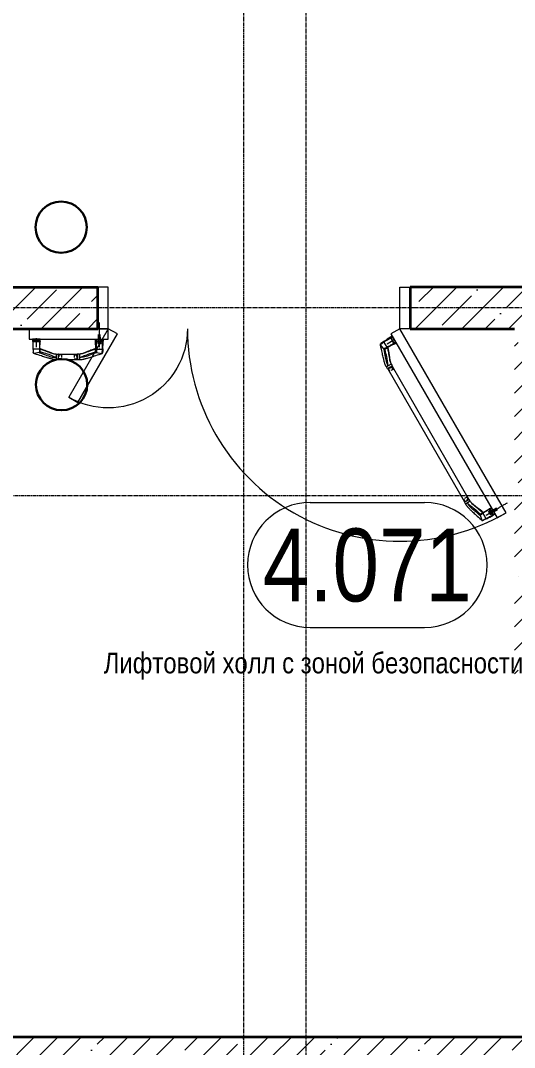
# Model space of a CAD drawing. Header units: millimetres. Extents: x -231292 to 573618, y -153144 to 564035.
# Drawn here: x 148057 to 150429, y 370452 to 375381 of the extents above; entities that cross this region are included whole.
import ezdxf
from ezdxf import colors
from ezdxf.entities.mleader import LeaderData, LeaderLine
from ezdxf.enums import TextEntityAlignment as Align
from ezdxf.math import Vec2, Vec3

# ---------------------------------------------------------------- set-up
doc = ezdxf.new("R2010")
doc.units = ezdxf.units.MM
for name, pattern in [('CENTER2', [28.575, 19.05, -3.175, 3.175, -3.175]), ('CENTERLINE', [30, 12, -1.5, 3, -1.5, 12]), ('HIDDEN', [9.525, 6.35, -3.175])]:
    doc.linetypes.add(name, pattern=pattern)
doc.layers.get('0').update_dxf_attribs({"color": 250})
doc.layers.get('Defpoints').update_dxf_attribs({"color": 250})
for name, color, linetype, lineweight in [('АР_Area', 250, 'Continuous', 5), ('АР_Двери', 250, 'Continuous', 9), ('АР_Двери_внутренние_антипаника', 250, 'Continuous', 0), ('АР_Стены ЖБ', 250, 'Continuous', 35), ('АР_Штриховка', 250, 'Continuous', 0), ('РД_Воронки с кровли', 250, 'Continuous', 18), ('РД_Оси_100', 250, 'Continuous', 0), ('СКУД', 250, 'Continuous', 30)]:
    doc.layers.add(name, color=color, linetype=linetype, lineweight=lineweight)
doc.styles.add('style1', font='ARIALN.TTF')
pattern_1 = [(45, (50428.77, 366201.75), (-112.2532, 112.2532), []), (45, (50541.02, 366201.75), (-112.2532, 112.2532), [198.4375, -39.6875, 0, -39.6875])]

# ---------------------------------------------------------------- blocks, each defined once
blk = doc.blocks.new('UUNEW01NEW00')
at = {"layer": 'АР_Двери_внутренние_антипаника', "color": 1, "linetype": 'CENTERLINE'}
blk.add_line((0, 4.4), (0, 26), dxfattribs=at)
at = {"layer": 'АР_Двери_внутренние_антипаника', "color": 1, "linetype": 'Continuous'}
for p, q in [((-9.3, 0.2), (-14.4, -1.5)), ((-9.2, 0.8), (-9.3, 0.2)), ((-9.3, -0.1), (-9.3, 0.2)), ((-9.2, 0.2), (-9.3, 0.2)), ((-9.1, 1), (-9.2, 0.8)), ((-8.9, 0.5), (-9.2, 0.2)), ((-9.1, 19.3), (-8.9, 19.4)), ((-9.1, 19.3), (-9, 18.8)), ((-9, 1.2), (-9.1, 1)), ((-9, 18.8), (-8.8, 18.6)), ((-8.8, 1.3), (-9, 1.2)), ((-8.9, 19.4), (-8.5, 19.5)), ((-8.7, 0.8), (-8.9, 0.5)), ((-8.8, 18.6), (-8.6, 18.4)), ((-8.6, 0.9), (-8.7, 0.8)), ((-8.6, 18.4), (-8.4, 18.2)), ((-8.6, 1), (-8.6, 0.9)), ((-8.5, 1), (-8.6, 1)), ((-8.5, 19.5), (-8.2, 19.5)), ((-8.4, 0.8), (-8.5, 1.5)), ((-8.4, 1.3), (-8.5, 1)), ((-8.4, 18.2), (-8.1, 18.1)), ((-8.4, 1.4), (-8.4, 0.4)), ((-8.3, 0.5), (-8.4, 0.8)), ((-8.4, 0.4), (-8.4, -0.4)), ((-8.4, 0.4), (-8.3, 0.4)), ((-8.1, 0.2), (-8.3, 0.5)), ((-8.2, 19.5), (-7.8, 19.6)), ((-8.1, 18.1), (-7.6, 18)), ((-7.8, 0.1), (-8.1, 0.2)), ((-7.8, 19.6), (-7.5, 19.6)), ((-7.4, 0), (-7.8, 0.1)), ((-7.5, 18.3), (-7.6, 18.2)), ((-7.6, 18.2), (-7.6, 18)), ((-7.6, 18), (-7.6, 16.2)), ((-7.6, 16.2), (-7.6, 14.1)), ((-7.6, 14.1), (-7.6, 12.2)), ((-7.6, 12.2), (-7.6, 9.8)), ((-7.6, 9.8), (-7.6, 7.8)), ((-7.6, 7.8), (-7.6, 6.2)), ((-7.6, 6.2), (-7.6, 4.7)), ((-7.6, 4.7), (-7.5, 3.2)), ((-7.5, 19.6), (-7.1, 19.6)), ((-7.4, 18.3), (-7.5, 18.3)), ((-7.5, 3.2), (-7.5, 1.6)), ((-7.5, 1.6), (-7.4, 0)), ((-7.5, 0), (-7.5, 0)), ((-7.5, 0), (-7.3, 0)), ((-7.3, 18.3), (-7.4, 18.3)), ((-7.4, 0), (7.4, 0)), ((-7.2, 18.3), (-7.3, 18.3)), ((-7.3, 0), (7.3, 0)), ((-7.1, 18.3), (-7.2, 18.3)), ((-7.1, 24), (-7.1, 19.6)), ((-7.1, 19.6), (7.1, 19.6)), ((-7.1, 19.6), (-7.1, 18.3)), ((7.1, 18.3), (-7.1, 18.3)), ((-3.5, 16), (-4.6, 16.4)), ((-4.6, 16.4), (-4.6, 16.3)), ((-3.5, 15.9), (-4.6, 16.3)), ((-4.6, 16.3), (-3.8, 14.8)), ((-3.8, 14.8), (-3.3, 14.8)), ((-3, 14.7), (-3.8, 14.7)), ((-3.8, 14.7), (-3.8, 14.6)), ((-3, 14.6), (-3.8, 14.6)), ((-3.8, 14.6), (-3.8, 13.7)), ((-3.8, 13.7), (-3, 13.7)), ((-3.3, 14.8), (-3.6, 15.5)), ((-3.6, 15.5), (-2.7, 15.3)), ((-3.3, 14.9), (-3.6, 15.5)), ((-2.3, 15.7), (-3.5, 16)), ((-2.3, 15.6), (-3.5, 15.9)), ((-3.1, 14.4), (-3.4, 14.4)), ((-3.4, 14.4), (-3.4, 13.9)), ((-3.4, 14), (-3.1, 14)), ((-3.4, 13.9), (-3.1, 13.9)), ((-3.3, 14.9), (-3.3, 14.8)), ((-3, 14.4), (-3.1, 14.4)), ((-3.1, 14), (-3.1, 13.9)), ((-3.1, 14), (-3, 14)), ((-3.1, 13.9), (-3, 13.9)), ((-3, 14.7), (-3, 14.6)), ((-2.9, 14.7), (-3, 14.7)), ((-2.9, 14.6), (-3, 14.6)), ((-2.9, 14.4), (-3, 14.4)), ((-3, 14.4), (-3, 14.4)), ((-3, 14.4), (-3, 14.4)), ((-3, 14), (-3, 14)), ((-3, 14), (-3, 14)), ((-3, 14), (-2.9, 14)), ((-3, 13.9), (-3, 13.9)), ((-3, 13.9), (-3, 13.9)), ((-3, 13.9), (-2.9, 13.9)), ((-3, 13.7), (-2.9, 13.7)), ((-2.8, 14.7), (-2.9, 14.7)), ((-2.9, 14.7), (-2.9, 14.7)), ((-2.8, 14.5), (-2.9, 14.6)), ((-2.9, 14.6), (-2.9, 14.6)), ((-2.9, 14.3), (-2.9, 14.4)), ((-2.9, 14.3), (-2.9, 14.3)), ((-2.9, 14.3), (-2.9, 14.3)), ((-2.9, 14.3), (-2.9, 14.3)), ((-2.9, 14), (-2.9, 14.3)), ((-2.9, 14.1), (-2.9, 14)), ((-2.9, 14), (-2.9, 14.1)), ((-2.9, 14.1), (-2.9, 14.1)), ((-2.9, 14.1), (-2.9, 14.1)), ((-2.9, 14.1), (-2.9, 14.1)), ((-2.9, 14), (-2.9, 14)), ((-2.9, 13.9), (-2.9, 14)), ((-2.9, 14), (-2.9, 14)), ((-2.9, 14), (-2.9, 14)), ((-2.9, 13.9), (-2.9, 13.9)), ((-2.9, 13.9), (-2.9, 13.9)), ((-2.9, 13.7), (-2.8, 13.7)), ((-2.7, 14.6), (-2.8, 14.7)), ((-2.7, 14.5), (-2.8, 14.5)), ((-2.8, 13.7), (-2.8, 13.8)), ((-2.8, 13.8), (-2.7, 13.8)), ((-2.7, 15.3), (-1.7, 15.1)), ((-2.6, 14.6), (-2.7, 14.6)), ((-2.6, 14.5), (-2.7, 14.5)), ((-2.7, 13.8), (-2.6, 13.8)), ((-2.6, 14.5), (-2.6, 14.6)), ((-2.6, 14.6), (-2.6, 14.6)), ((-2.6, 14.4), (-2.6, 14.5)), ((-2.5, 14.5), (-2.6, 14.5)), ((-2.5, 14.4), (-2.6, 14.4)), ((-2.6, 14.4), (-2.6, 14.4)), ((-2.6, 13.8), (-2.6, 13.9)), ((-2.6, 13.9), (-2.5, 13.9)), ((-2.5, 14.4), (-2.5, 14.5)), ((-2.5, 14.4), (-2.5, 14.3)), ((-2.5, 14.3), (-2.5, 14.4)), ((-2.5, 14), (-2.5, 14.3)), ((-2.5, 13.9), (-2.5, 14)), ((-1, 15.5), (-2.3, 15.7)), ((-1, 15.4), (-2.3, 15.6)), ((-2.2, 14.5), (-2.3, 14.5)), ((-2.3, 14.5), (-2.3, 14.4)), ((-2.3, 14.4), (-2.3, 14.3)), ((-2.2, 14.4), (-2.3, 14.4)), ((-2.3, 14.4), (-2.3, 14.3)), ((-2.3, 14.3), (-2.3, 14)), ((-2.3, 14), (-2.3, 13.9)), ((-2.3, 13.9), (-2.3, 13.9)), ((-2.3, 13.9), (-2.2, 13.8)), ((-2.1, 14.6), (-2.2, 14.6)), ((-2.2, 14.6), (-2.2, 14.5)), ((-2.1, 14.5), (-2.2, 14.5)), ((-2.2, 14.5), (-2.2, 14.4)), ((-2.2, 13.8), (-2.2, 13.8)), ((-2.2, 13.8), (-2.1, 13.8)), ((-2, 14.7), (-2.1, 14.6)), ((-2, 14.6), (-2.1, 14.5)), ((-2.1, 14.6), (-2.1, 14.6)), ((-2.1, 14.5), (-2.1, 14.5)), ((-2.1, 13.8), (-2, 13.7)), ((-1.9, 14.7), (-2, 14.7)), ((-1.9, 14.6), (-2, 14.6)), ((-2, 13.7), (-2, 13.7)), ((-2, 13.7), (-1.9, 13.7)), ((-1.8, 14.7), (-1.9, 14.7)), ((-1.8, 14.6), (-1.9, 14.6)), ((-1.8, 14.4), (-1.9, 14.4)), ((-1.9, 14.4), (-1.9, 14.3)), ((-1.9, 14.3), (-1.9, 14)), ((-1.9, 14.3), (-1.9, 14.3)), ((-1.9, 14.3), (-1.9, 14.3)), ((-1.9, 14.3), (-1.9, 14.3)), ((-1.9, 14.1), (-1.9, 14.1)), ((-1.9, 14.1), (-1.9, 14.1)), ((-1.9, 14.1), (-1.9, 14.1)), ((-1.9, 14.1), (-1.8, 14)), ((-1.9, 14), (-1.9, 14)), ((-1.9, 14), (-1.9, 14)), ((-1.9, 14), (-1.9, 13.9)), ((-1.9, 13.9), (-1.8, 13.9)), ((-1.9, 13.7), (-1.8, 13.7)), ((-1.8, 14.7), (-1.8, 14.6)), ((-1.5, 14.7), (-1.8, 14.7)), ((-1.5, 14.6), (-1.8, 14.6)), ((-1.7, 14.4), (-1.8, 14.4)), ((-1.8, 14.4), (-1.8, 14.4)), ((-1.8, 14.4), (-1.8, 14.4)), ((-1.8, 14), (-1.8, 14)), ((-1.8, 14), (-1.8, 14)), ((-1.8, 14), (-1.7, 14)), ((-1.8, 13.9), (-1.8, 13.9)), ((-1.8, 13.9), (-1.8, 13.9)), ((-1.8, 13.9), (-1.7, 13.9)), ((-1.8, 13.7), (-1.5, 13.7)), ((-1.7, 15.1), (-0.7, 15)), ((-1.7, 14.4), (-1.7, 14.4)), ((-1.6, 14.4), (-1.7, 14.4)), ((-1.7, 14), (-1.7, 13.9)), ((-1.7, 14), (-1.7, 14)), ((-1.7, 14), (-1.6, 14)), ((-1.7, 13.9), (-1.6, 13.9)), ((-1.7, 13.9), (-1.7, 13.9)), ((-1.5, 14.4), (-1.6, 14.4)), ((-1.6, 14.4), (-1.6, 14.4)), ((-1.6, 14), (-1.6, 13.9)), ((-1.6, 14), (-1.6, 14)), ((-1.6, 14), (-1.5, 14)), ((-1.6, 13.9), (-1.6, 13.9)), ((-1.6, 13.9), (-1.5, 13.9)), ((-1.5, 14.7), (-1.5, 14.6)), ((-1.4, 14.7), (-1.5, 14.7)), ((-1.4, 14.6), (-1.5, 14.6)), ((-1.4, 14.3), (-1.5, 14.4)), ((-1.5, 14.4), (-1.5, 14.4)), ((-1.5, 14.4), (-1.5, 14.4)), ((-1.5, 14), (-1.4, 14.1)), ((-1.5, 14), (-1.5, 14)), ((-1.5, 14), (-1.5, 14)), ((-1.5, 14), (-1.5, 14)), ((-1.5, 13.9), (-1.5, 13.9)), ((-1.5, 13.9), (-1.5, 13.9)), ((-1.5, 13.9), (-1.5, 13.9)), ((-1.5, 13.9), (-1.4, 13.9)), ((-1.5, 13.7), (-1.4, 13.7)), ((-1.3, 14.7), (-1.4, 14.7)), ((-1.3, 14.6), (-1.4, 14.6)), ((-1.4, 14.3), (-1.4, 14.3)), ((-1.4, 14.3), (-1.4, 14.3)), ((-1.4, 14.3), (-1.4, 14.3)), ((-1.4, 14), (-1.4, 14.3)), ((-1.4, 14.1), (-1.4, 14)), ((-1.4, 14.1), (-1.4, 14.1)), ((-1.4, 14.1), (-1.4, 14.1)), ((-1.4, 14.1), (-1.4, 14.1)), ((-1.4, 13.9), (-1.4, 14)), ((-1.4, 14), (-1.4, 14)), ((-1.4, 14), (-1.4, 14)), ((-1.4, 13.7), (-1.3, 13.7)), ((-1.2, 14.6), (-1.3, 14.7)), ((-1.3, 14.7), (-1.3, 14.7)), ((-1.3, 14.5), (-1.3, 14.6)), ((-1.2, 14.5), (-1.3, 14.5)), ((-1.3, 13.7), (-1.2, 13.8)), ((-1.1, 14.6), (-1.2, 14.6)), ((-1.1, 14.5), (-1.2, 14.5)), ((-1.2, 13.8), (-1.2, 13.8)), ((-1.2, 13.8), (-1.1, 13.8)), ((-1.1, 14.5), (-1.1, 14.6)), ((-1.1, 14.6), (-1.1, 14.6)), ((-1.1, 14.4), (-1.1, 14.5)), ((-1, 14.5), (-1.1, 14.5)), ((-1, 14.4), (-1.1, 14.4)), ((-1.1, 14.4), (-1.1, 14.4)), ((-1.1, 13.8), (-1.1, 13.9)), ((-1.1, 13.9), (-1, 13.9)), ((0, 16.5), (-1, 15.5)), ((0, 16.4), (-1, 15.4)), ((-1, 15.5), (-1, 15.4)), ((-1, 14.4), (-1, 14.5)), ((-1, 14.3), (-1, 14.4)), ((-1, 14.4), (-1, 14.3)), ((-1, 14), (-1, 14.3)), ((-1, 13.9), (-1, 14)), ((0, 14.7), (-0.8, 14.7)), ((-0.8, 14.7), (-0.8, 14.6)), ((0, 14.6), (-0.8, 14.6)), ((-0.8, 14.6), (-0.8, 13.7)), ((-0.8, 13.7), (-0.4, 13.7)), ((-0.7, 15), (0, 15.7)), ((-0.1, 14.4), (-0.4, 14.4)), ((-0.4, 14.4), (-0.4, 14.2)), ((-0.4, 14.3), (-0.1, 14.3)), ((-0.4, 14.2), (-0.1, 14.2)), ((-0.4, 14.1), (-0.2, 14.1)), ((-0.4, 13.7), (-0.4, 14.1)), ((-0.2, 14.1), (0, 13.7)), ((0, 14.4), (-0.1, 14.4)), ((-0.1, 14.4), (-0.1, 14.4)), ((-0.1, 14.4), (-0.1, 14.4)), ((-0.1, 14.3), (-0.1, 14.2)), ((-0.1, 14.3), (-0.1, 14.3)), ((-0.1, 14.3), (-0.1, 14.3)), ((-0.1, 14.3), (0, 14.3)), ((-0.1, 14.2), (-0.1, 14.2)), ((-0.1, 14.2), (-0.1, 14.2)), ((-0.1, 14.2), (0, 14.2)), ((0, 16.5), (0, 16.4)), ((1, 15.5), (0, 16.5)), ((1, 15.4), (0, 16.4)), ((0, 15.7), (0.7, 15)), ((0, 14.7), (0, 14.6)), ((0.1, 14.7), (0, 14.7)), ((0.1, 14.6), (0, 14.6)), ((0, 14.3), (0, 14.4)), ((0, 14.4), (0, 14.4)), ((0, 14.3), (0, 14.4)), ((0, 14.4), (0, 14.4)), ((0, 14.4), (0, 14.4)), ((0, 14.4), (0, 14.4)), ((0, 14.4), (0, 14.4)), ((0, 14.3), (0, 14.3)), ((0, 14.3), (0, 14.3)), ((0, 14.3), (0, 14.3)), ((0, 14.2), (0, 14.3)), ((0, 14.3), (0, 14.3)), ((0, 14.3), (0, 14.3)), ((0, 14.3), (0, 14.3)), ((0, 14.2), (0, 14.2)), ((0, 14.2), (0, 14.2)), ((0, 13.7), (0.5, 13.7)), ((0.2, 14.7), (0.1, 14.7)), ((0.2, 14.6), (0.1, 14.6)), ((0.3, 14.6), (0.2, 14.7)), ((0.2, 14.7), (0.2, 14.7)), ((0.2, 14.5), (0.2, 14.6)), ((0.3, 14.5), (0.2, 14.5)), ((0.5, 13.7), (0.2, 14.1)), ((0.2, 14.1), (0.3, 14.1)), ((0.4, 14.6), (0.3, 14.6)), ((0.4, 14.5), (0.3, 14.5)), ((0.3, 14.1), (0.4, 14.2)), ((0.3, 14.1), (0.3, 14.1)), ((0.5, 13.8), (0.3, 14.1)), ((0.4, 14.5), (0.4, 14.6)), ((0.4, 14.6), (0.4, 14.6)), ((0.4, 14.4), (0.4, 14.5)), ((0.4, 14.4), (0.4, 14.5)), ((0.4, 14.5), (0.4, 14.5)), ((0.4, 14.3), (0.4, 14.4)), ((0.4, 14.4), (0.4, 14.4)), ((0.4, 14.4), (0.4, 14.4)), ((0.4, 14.2), (0.4, 14.3)), ((0.4, 14.3), (0.4, 14.3)), ((0.4, 14.2), (0.4, 14.2)), ((0.5, 13.8), (0.5, 13.7)), ((0.7, 15), (1.7, 15.1)), ((0.7, 14.7), (0.7, 14.6)), ((1.4, 14.7), (0.7, 14.7)), ((1.4, 14.6), (0.7, 14.6)), ((0.7, 14.6), (0.7, 13.7)), ((0.7, 13.7), (1.1, 13.7)), ((2.3, 15.7), (1, 15.5)), ((2.3, 15.6), (1, 15.4)), ((1, 15.5), (1, 15.4)), ((1.1, 13.7), (1.1, 14.3)), ((1.1, 14.3), (1.2, 14.3)), ((1.2, 14.3), (1.5, 13.7)), ((1.4, 14.7), (1.4, 14.6)), ((1.6, 14.2), (1.4, 14.7)), ((1.6, 14.1), (1.4, 14.6)), ((1.5, 13.7), (1.8, 13.7)), ((1.6, 14.2), (1.6, 14.1)), ((1.7, 14.2), (1.6, 14.2)), ((1.7, 14.1), (1.6, 14.1)), ((1.7, 15.1), (2.7, 15.3)), ((1.9, 14.7), (1.7, 14.2)), ((1.9, 14.6), (1.7, 14.1)), ((1.7, 14.2), (1.7, 14.1)), ((1.8, 13.7), (2, 14.3)), ((1.9, 14.7), (1.9, 14.6)), ((2.5, 14.7), (1.9, 14.7)), ((2.5, 14.6), (1.9, 14.6)), ((2, 14.3), (2.2, 14.3)), ((2.2, 14.3), (2.2, 13.7)), ((2.2, 13.7), (2.5, 13.7)), ((3.5, 16), (2.3, 15.7)), ((3.5, 15.9), (2.3, 15.6)), ((2.5, 14.7), (2.5, 14.6)), ((2.5, 13.7), (2.5, 14.6)), ((2.7, 15.3), (3.6, 15.5)), ((3.1, 14.7), (2.7, 13.8)), ((3.1, 14.6), (2.7, 13.7)), ((2.7, 13.8), (2.7, 13.7)), ((2.7, 13.7), (3.2, 13.7)), ((3.1, 14.7), (3.1, 14.6)), ((3.9, 14.7), (3.1, 14.7)), ((3.9, 14.6), (3.1, 14.6)), ((3.2, 13.7), (3.2, 13.9)), ((3.2, 13.9), (3.8, 13.9)), ((3.6, 15.5), (3.3, 14.8)), ((3.6, 15.5), (3.3, 14.9)), ((3.3, 14.9), (3.3, 14.8)), ((3.3, 14.8), (3.8, 14.8)), ((3.4, 14.3), (3.3, 14)), ((3.3, 14.1), (3.7, 14.1)), ((3.3, 14), (3.7, 14)), ((3.6, 14.3), (3.4, 14.3)), ((4.6, 16.4), (3.5, 16)), ((4.6, 16.3), (3.5, 15.9)), ((3.7, 14), (3.6, 14.3)), ((3.8, 14.8), (4.6, 16.3)), ((3.8, 13.9), (3.8, 13.7)), ((3.8, 13.7), (4.2, 13.7)), ((3.9, 14.7), (3.9, 14.6)), ((4.2, 13.8), (3.9, 14.7)), ((4.2, 13.7), (3.9, 14.6)), ((4.2, 13.8), (4.2, 13.7)), ((4.6, 16.4), (4.6, 16.3)), ((6.7, -9.4), (7.3, 0)), ((7.1, 19.6), (7.1, 24)), ((7.1, 19.6), (7.1, 18.3)), ((7.1, 19.6), (7.5, 19.6)), ((7.2, 18.3), (7.1, 18.3)), ((7.3, 18.3), (7.2, 18.3)), ((7.5, 18.3), (7.3, 18.3)), ((7.4, 0), (7.5, 2)), ((7.8, 0.1), (7.4, 0)), ((7.5, 19.6), (7.8, 19.6)), ((7.6, 18.2), (7.5, 18.3)), ((7.5, 2), (7.6, 4)), ((7.6, 18), (7.6, 18.2)), ((7.6, 18), (8.1, 18.1)), ((7.6, 16.2), (7.6, 18)), ((7.6, 14.2), (7.6, 16.2)), ((7.6, 12.3), (7.6, 14.2)), ((7.6, 9.9), (7.6, 12.3)), ((7.6, 8), (7.6, 9.9)), ((7.6, 5.9), (7.6, 8)), ((7.6, 4), (7.6, 5.9)), ((7.8, 19.6), (8.2, 19.5)), ((8.1, 0.2), (7.8, 0.1)), ((8.1, 18.1), (8.4, 18.2)), ((8.3, 0.5), (8.1, 0.2)), ((8.2, 19.5), (8.5, 19.5)), ((8.4, 0.8), (8.3, 0.5)), ((8.4, 18.2), (8.6, 18.4)), ((8.5, 19.5), (8.9, 19.4)), ((8.6, 18.4), (8.8, 18.6)), ((8.8, 18.6), (9, 18.8)), ((8.9, 19.4), (9.1, 19.3)), ((9, 18.8), (9.1, 19.3)), ((-52.5, -11.9), (-52.5, -19.8)), ((-52.5, -19.8), (-52.5, -25.1)), ((-47.5, -11.9), (-47.5, -19.8)), ((-47.5, -11.9), (-47.5, -11.9)), ((-47.5, -19.8), (-46, -19.6)), ((-45.9, -19.8), (-47.5, -19.8)), ((-47.5, -19.8), (-47.5, -25.1)), ((-46, -19.6), (-44.5, -19.2)), ((-44.3, -19.8), (-45.9, -19.8)), ((-43.1, -11.4), (-44.5, -11.6)), ((-44.5, -19.2), (-42.9, -18.5)), ((-42.5, -19.7), (-44.3, -19.8)), ((-41.6, -11.2), (-43.1, -11.4)), ((-42.9, -18.5), (-41.3, -17.7)), ((-40.6, -19.6), (-42.5, -19.7)), ((-39.3, -10.7), (-41.6, -11.2)), ((-41.3, -17.7), (-39, -16.7)), ((-37.8, -19.2), (-40.6, -19.6)), ((-36.7, -9.9), (-39.3, -10.7)), ((-39, -16.7), (-36.4, -15.7)), ((-34.9, -18.5), (-37.8, -19.2)), ((-33.8, -8.9), (-36.7, -9.9)), ((-36.4, -15.7), (-33.5, -14.5)), ((-31.9, -17.6), (-34.9, -18.5)), ((-30.7, -7.7), (-33.8, -8.9)), ((-33.5, -14.5), (-30.3, -13.4)), ((-28.7, -16.6), (-31.9, -17.6)), ((-27.2, -6.3), (-30.7, -7.7)), ((-30.3, -13.4), (-26.8, -12.1)), ((-25.2, -15.3), (-28.7, -16.6)), ((-23.3, -4.8), (-27.2, -6.3)), ((-26.8, -12.1), (-22.9, -10.9)), ((-21.4, -13.9), (-25.2, -15.3)), ((-19.1, -3.2), (-23.3, -4.8)), ((-22.9, -10.9), (-18.7, -9.6)), ((-17.3, -12.4), (-21.4, -13.9)), ((-14.4, -1.5), (-19.1, -3.2)), ((-18.7, -9.6), (-14, -8.2)), ((-12.8, -10.8), (-17.3, -12.4)), ((-14, -8.2), (-8.8, -6.6)), ((-7.8, -9.1), (-12.8, -10.8)), ((-9, -3.8), (-9.3, -0.1)), ((-8.8, -6.6), (-9, -3.8)), ((-8.8, -6.6), (-8.8, -6.6)), ((-8.8, -7.3), (-8.8, -6.6)), ((-8.8, -6.6), (-8.7, -6.6)), ((-8.5, -8.1), (-8.8, -7.3)), ((-8.7, -6.6), (-8.6, -6.6)), ((-8.6, -6.6), (-8.4, -6.7)), ((-8.2, -8.7), (-8.5, -8.1)), ((-8.4, -0.4), (-8.3, -0.9)), ((-8.4, -6.7), (-8.1, -6.7)), ((-8.3, -0.9), (-8.3, -1.1)), ((-8.3, -1.1), (-8.3, -1.1)), ((-8.3, -1.2), (-8.2, -1.2)), ((-8.2, -1.2), (-8.2, -1.2)), ((-8.2, -1.2), (-8.2, -1.5)), ((-8.2, -1.5), (-8.2, -1.5)), ((-7.8, -9.1), (-8.2, -8.7)), ((-8.1, -6.7), (-8, -6.6)), ((-8, -7.1), (-8.1, -6.7)), ((-8.1, -6.7), (-8.1, -6.7)), ((-8, -6.6), (-8, -6.6)), ((-8, -6.6), (-7.9, -6.6)), ((-7.6, -7.6), (-8, -7.1)), ((-7.8, -6.9), (-7.9, -6.6)), ((-7.9, -6.6), (-7.9, -6.7)), ((-7.9, -6.7), (-7.9, -6.6)), ((-7.5, -7.2), (-7.8, -6.9)), ((-7.4, -8.9), (-7.8, -9.1)), ((-7.2, -8), (-7.6, -7.6)), ((-7.2, -7.4), (-7.5, -7.2)), ((-7.1, -8.7), (-7.4, -8.9)), ((-7.3, 0), (-7.2, -1.7)), ((-7.2, -1.7), (-7.2, -3.1)), ((-7.2, -3.1), (-7.1, -4.5)), ((-6.9, -7.4), (-7.2, -7.4)), ((-6.7, -8.2), (-7.2, -8)), ((-7.1, -4.5), (-7, -6)), ((-6.7, -8.2), (-7.1, -8.7)), ((-7, -6), (-6.9, -7.4)), ((-6.9, -7.4), (-6.8, -7.5)), ((-6.8, -7.5), (-6.8, -7.5)), ((-6.8, -7.5), (-6.8, -7.6)), ((-6.8, -7.6), (-6.8, -7.6)), ((-6.8, -7.6), (-6.8, -7.6)), ((-6.8, -7.6), (-6.8, -7.6)), ((-6.8, -7.6), (-6.8, -7.6)), ((-6.8, -7.6), (-6.8, -7.6)), ((-6.8, -7.6), (-6.8, -7.6)), ((-6.8, -7.6), (-6.8, -7.6)), ((-6.8, -7.6), (-6.8, -7.6)), ((-6.8, -7.6), (-6.8, -7.6)), ((-6.8, -7.6), (-6.8, -7.6)), ((-6.8, -7.6), (-6.8, -7.6)), ((-6.8, -7.6), (-6.8, -7.6)), ((-6.8, -7.6), (-6.8, -7.6)), ((-6.8, -7.6), (-6.7, -7.8)), ((-6.7, -7.8), (-6.6, -8)), ((-6.6, -8), (-6.7, -8.1)), ((-6.7, -8.1), (-6.7, -8.2)), ((-6.7, -8.2), (5.6, -10.6)), ((5.6, -10.6), (6.3, -10)), ((5.6, -10.6), (6, -10.6)), ((6, -10.6), (6.3, -10.5)), ((6.3, -10), (6.6, -9.7)), ((6.3, -10.5), (6.4, -10.5)), ((6.6, -9.7), (6.7, -9.4)), ((6.7, -9.4), (7.1, -9.3)), ((7.1, -9.3), (7.4, -9.1)), ((7.4, -9.1), (7.6, -8.9)), ((8.3, -0.4), (8.3, -0.3)), ((-52.5, -25.1), (-47.5, -25.1))]:
    blk.add_line(p, q, dxfattribs=at)
at = {"layer": 'АР_Двери_внутренние_антипаника', "color": 40, "linetype": 'Continuous'}
for p, q in [((-8.8, 1.3), (-13.2, -0.1)), ((-9.1, 24), (9.1, 24)), ((-9.1, 19.3), (-9.1, 24)), ((-9, 18.2), (-9.1, 19.3)), ((-9, 17.1), (-9, 18.2)), ((-8.5, 1.5), (-9, 17.1)), ((-8.5, 1.5), (-8.8, 1.3)), ((8.3, 0.5), (8, -3.9)), ((9.1, 24), (9.1, 19.3)), ((-53, -19.5), (-53, -12.4)), ((-53, -24.6), (-53, -19.5)), ((-47.5, -11.9), (-52.5, -11.9)), ((-47.5, -11.9), (-46.3, -11.8)), ((-45.1, -11.7), (-46.3, -11.8)), ((-44.4, -11.5), (-45.1, -11.7)), ((-42.2, -11), (-44.4, -11.6)), ((-40, -10.4), (-42.2, -11)), ((-41.8, -24.7), (-41.1, -24.6)), ((-41.1, -24.6), (-39.3, -24.3)), ((-38, -9.7), (-40, -10.4)), ((-39.3, -24.3), (-37.6, -23.9)), ((-36.1, -9), (-38, -9.7)), ((-37.6, -23.9), (-36.2, -23.6)), ((-36.2, -23.6), (-35.1, -23.3)), ((-34.2, -8.3), (-36.1, -9)), ((-35.1, -23.3), (-34.2, -23.1)), ((-32.1, -7.5), (-34.2, -8.3)), ((-34.2, -23.1), (-33.1, -22.8)), ((-33.1, -22.8), (-31.7, -22.5)), ((-30.3, -6.7), (-32.1, -7.5)), ((-31.7, -22.5), (-30.1, -22)), ((-28.2, -5.9), (-30.3, -6.7)), ((-30.1, -22), (-28.2, -21.5)), ((-25.9, -4.9), (-28.2, -5.9)), ((-28.2, -21.5), (-26, -20.8)), ((-26, -20.8), (-23.3, -20)), ((-23.3, -3.9), (-25.9, -4.9)), ((-20.4, -2.7), (-23.3, -3.9)), ((-23.3, -20), (-20.2, -19.1)), ((-17, -1.5), (-20.4, -2.7)), ((-20.2, -19.1), (-17.7, -18.3)), ((-17.7, -18.3), (-14.9, -17.4)), ((-13.2, -0.1), (-17, -1.5)), ((-14.9, -17.4), (-11.8, -16.4)), ((-11.8, -16.4), (-8.3, -15.3)), ((-8.3, -15.3), (-4.5, -14.1)), ((-4.5, -14.1), (-0.2, -12.7)), ((-0.2, -12.7), (4.6, -11.2)), ((4.6, -11.2), (5.6, -10.9)), ((5.6, -10.9), (6.4, -10.5)), ((6.4, -10.5), (7.3, -9.6)), ((7.3, -9.6), (7.6, -8.9)), ((7.6, -8.9), (7.7, -8.7)), ((8, -3.9), (7.7, -8.6)), ((7.7, -8.7), (7.7, -8.6)), ((-52.5, -25.1), (-47.5, -25.1)), ((-47.5, -25.1), (-45.1, -25)), ((-45.1, -25), (-44.1, -24.9)), ((-44.1, -24.9), (-43.6, -24.9)), ((-43.6, -24.9), (-43, -24.8)), ((-43, -24.8), (-42.4, -24.8)), ((-42.4, -24.8), (-41.8, -24.7))]:
    blk.add_line(p, q, dxfattribs=at)
at = {"layer": 'АР_Двери_внутренние_антипаника', "color": 1, "linetype": 'HIDDEN'}
for p, q in [((-60.5, -14), (-53, -14)), ((-60.5, -14), (-60.5, -23)), ((-60.5, -23), (-53, -23)), ((-54.5, -17.6), (-54.5, -14.1)), ((-54.5, -14.1), (-53, -14.1)), ((-54.5, -17.6), (-53, -17.6))]:
    blk.add_line(p, q, dxfattribs=at)
at = {"layer": 'АР_Двери_внутренние_антипаника', "color": 1, "linetype": 'Continuous'}
blk.add_arc((490.8, 29.3), 500, 183.3082, 184.1216, dxfattribs=at)
at = {"layer": 'АР_Двери_внутренние_антипаника', "color": 40, "linetype": 'Continuous'}
for centre, radius, start, end in [((-490.9, 27.7), 500, 356.9219, 359.0377), ((-52.5, -12.4), 0.5, 90, 180), ((-52.5, -24.6), 0.5, 180, 270)]:
    blk.add_arc(centre, radius, start, end, dxfattribs=at)
at = {"layer": 'АР_Двери_внутренние_антипаника', "color": 1, "linetype": 'Continuous'}
blk.add_point((0, 0), dxfattribs=at)
blk = doc.blocks.new('66NEW00')
at = {"layer": 'АР_Двери_внутренние_антипаника', "color": 40, "linetype": 'Continuous'}
for p, q in [((9.1, 0), (-9.1, 0)), ((-9.1, 0), (-9.1, -4.7)), ((9.1, -4.7), (9.1, 0)), ((-8.3, -23.5), (-8, -27.9)), ((8.5, -22.4), (9, -6.9)), ((8.5, -22.4), (8.8, -22.7)), ((8.8, -22.7), (13.2, -24.1)), ((9, -5.7), (9.1, -4.7)), ((9, -6.9), (9, -5.7)), ((13.2, -24.1), (17, -25.5)), ((-8, -27.9), (-7.7, -32.5)), ((-7.7, -32.7), (-7.7, -32.5)), ((-7.6, -32.8), (-7.7, -32.7)), ((-7.3, -33.6), (-7.6, -32.8)), ((-6.4, -34.5), (-7.3, -33.6)), ((-5.6, -34.9), (-6.4, -34.5)), ((-4.6, -35.2), (-5.6, -34.9)), ((0.2, -36.7), (-4.6, -35.2)), ((4.5, -38.1), (0.2, -36.7)), ((8.3, -39.3), (4.5, -38.1)), ((11.8, -40.4), (8.3, -39.3)), ((14.9, -41.4), (11.8, -40.4)), ((17.7, -42.3), (14.9, -41.4)), ((17, -25.5), (20.4, -26.7)), ((20.2, -43), (17.7, -42.3)), ((23.3, -44), (20.2, -43)), ((20.4, -26.7), (23.3, -27.9)), ((23.3, -27.9), (25.9, -28.9)), ((26, -44.8), (23.3, -44)), ((25.9, -28.9), (28.2, -29.9)), ((28.2, -45.4), (26, -44.8)), ((28.2, -29.9), (30.3, -30.7)), ((30.1, -46), (28.2, -45.4)), ((31.7, -46.4), (30.1, -46)), ((30.3, -30.7), (32.1, -31.4)), ((33.1, -46.8), (31.7, -46.4)), ((32.1, -31.4), (34.2, -32.3)), ((34.2, -47.1), (33.1, -46.8)), ((34.2, -32.3), (36.1, -33)), ((35.1, -47.3), (34.2, -47.1)), ((36.2, -47.6), (35.1, -47.3)), ((36.1, -33), (38, -33.7)), ((37.6, -47.9), (36.2, -47.6)), ((39.3, -48.2), (37.6, -47.9)), ((38, -33.7), (40, -34.4)), ((41.1, -48.6), (39.3, -48.2)), ((40, -34.4), (42.2, -35)), ((41.8, -48.7), (41.1, -48.6)), ((42.4, -48.7), (41.8, -48.7)), ((42.2, -35), (44.4, -35.5)), ((43, -48.8), (42.4, -48.7)), ((43.6, -48.9), (43, -48.8)), ((44.1, -48.9), (43.6, -48.9)), ((45.1, -49), (44.1, -48.9)), ((44.4, -35.5), (45.1, -35.6)), ((45.1, -35.6), (46.3, -35.8)), ((47.5, -49.1), (45.1, -49)), ((47.5, -35.8), (46.3, -35.8)), ((47.5, -35.8), (52.5, -35.8)), ((52.5, -49.1), (47.5, -49.1)), ((53, -43.4), (53, -36.3)), ((53, -48.6), (53, -43.4))]:
    blk.add_line(p, q, dxfattribs=at)
at = {"layer": 'АР_Двери_внутренние_антипаника', "color": 1, "linetype": 'Continuous'}
for p, q in [((-7.1, -4.4), (-7.1, 0)), ((7.1, 0), (7.1, -4.4)), ((-8.9, -4.6), (-9.1, -4.7)), ((-9, -5.2), (-9.1, -4.7)), ((-8.8, -5.4), (-9, -5.2)), ((-8.5, -4.5), (-8.9, -4.6)), ((-8.6, -5.6), (-8.8, -5.4)), ((-8.4, -5.7), (-8.6, -5.6)), ((-8.2, -4.4), (-8.5, -4.5)), ((-8.1, -5.8), (-8.4, -5.7)), ((-8.4, -23.1), (-8.3, -23.5)), ((-8.3, -23.5), (-8.1, -23.7)), ((-8.3, -24.4), (-8.3, -24.2)), ((-7.8, -4.4), (-8.2, -4.4)), ((-7.6, -5.9), (-8.1, -5.8)), ((-8.1, -23.7), (-7.8, -23.9)), ((-7.5, -4.4), (-7.8, -4.4)), ((-7.8, -23.9), (-7.4, -24)), ((-7.6, -5.8), (-7.5, -5.7)), ((-7.6, -5.9), (-7.6, -5.8)), ((-7.6, -7.7), (-7.6, -5.9)), ((-7.6, -9.8), (-7.6, -7.7)), ((-7.6, -11.7), (-7.6, -9.8)), ((-7.6, -14), (-7.6, -11.7)), ((-7.6, -16), (-7.6, -14)), ((-7.6, -18.1), (-7.6, -16)), ((-7.6, -19.9), (-7.6, -18.1)), ((-7.5, -21.9), (-7.6, -19.9)), ((-7.1, -4.4), (-7.5, -4.4)), ((-7.5, -5.7), (-7.3, -5.7)), ((-7.4, -24), (-7.5, -21.9)), ((7.4, -24), (-7.4, -24)), ((-7.3, -5.7), (-7.2, -5.6)), ((7.3, -24), (-7.3, -24)), ((-6.7, -33.3), (-7.3, -24)), ((-7.2, -5.6), (-7.1, -5.6)), ((7.1, -4.4), (-7.1, -4.4)), ((-7.1, -4.4), (-7.1, -5.6)), ((-7.1, -5.6), (7.1, -5.6)), ((7.1, -4.4), (7.1, -5.6)), ((7.5, -4.4), (7.1, -4.4)), ((7.1, -5.6), (7.2, -5.6)), ((7.2, -5.6), (7.3, -5.7)), ((7.3, -24), (7.2, -25.6)), ((7.3, -5.7), (7.4, -5.7)), ((7.5, -24), (7.3, -24)), ((7.4, -5.7), (7.5, -5.7)), ((7.5, -22.4), (7.4, -24)), ((7.4, -24), (7.8, -23.9)), ((7.8, -4.4), (7.5, -4.4)), ((7.5, -5.7), (7.6, -5.8)), ((7.6, -19.3), (7.5, -20.8)), ((7.5, -20.8), (7.5, -22.4)), ((7.5, -24), (7.5, -24)), ((8.1, -5.8), (7.6, -5.9)), ((7.6, -5.8), (7.6, -5.9)), ((7.6, -5.9), (7.6, -7.8)), ((7.6, -7.8), (7.6, -9.9)), ((7.6, -9.9), (7.6, -11.8)), ((7.6, -11.8), (7.6, -14.2)), ((7.6, -14.2), (7.6, -16.2)), ((7.6, -16.2), (7.6, -17.8)), ((7.6, -17.8), (7.6, -19.3)), ((8.2, -4.4), (7.8, -4.4)), ((7.8, -23.9), (8.1, -23.7)), ((8.4, -5.7), (8.1, -5.8)), ((8.1, -23.7), (8.3, -23.5)), ((8.5, -4.5), (8.2, -4.4)), ((8.3, -23.5), (8.4, -23.1)), ((8.4, -23.6), (8.3, -23.6)), ((8.4, -24.3), (8.3, -24.8)), ((8.6, -5.6), (8.4, -5.7)), ((8.4, -23.1), (8.5, -22.4)), ((8.4, -22.6), (8.5, -22.9)), ((8.4, -22.6), (8.4, -23.6)), ((8.4, -23.6), (8.4, -24.3)), ((8.9, -4.6), (8.5, -4.5)), ((8.5, -22.9), (8.6, -23)), ((8.8, -5.4), (8.6, -5.6)), ((8.6, -23), (8.6, -23.1)), ((8.6, -23.1), (8.7, -23.2)), ((8.7, -23.2), (8.9, -23.4)), ((9, -5.2), (8.8, -5.4)), ((8.8, -22.7), (9, -22.8)), ((9.1, -4.7), (8.9, -4.6)), ((8.9, -23.4), (9.2, -23.8)), ((9.1, -4.7), (9, -5.2)), ((9, -22.8), (9.1, -22.9)), ((9, -27.8), (9.3, -24)), ((9.1, -22.9), (9.2, -23.2)), ((9.2, -23.2), (9.3, -23.8)), ((9.2, -23.8), (9.3, -23.8)), ((9.3, -23.8), (14.4, -25.5)), ((9.3, -24), (9.3, -23.8)), ((-7.4, -33.1), (-7.6, -32.8)), ((-7.1, -33.3), (-7.4, -33.1)), ((-6.7, -33.3), (-7.1, -33.3)), ((-6.6, -33.7), (-6.7, -33.3)), ((-6.3, -34), (-6.6, -33.7)), ((-6.3, -34.5), (-6.4, -34.4)), ((-5.6, -34.5), (-6.3, -34)), ((-6, -34.6), (-6.3, -34.5)), ((-5.6, -34.5), (-6, -34.6)), ((6.7, -32.2), (-5.6, -34.5)), ((6.7, -31.8), (6.6, -32)), ((6.6, -32), (6.7, -32.1)), ((6.8, -31.6), (6.7, -31.8)), ((6.7, -32.2), (7.2, -32)), ((6.7, -32.1), (6.7, -32.2)), ((6.7, -32.2), (7.1, -32.7)), ((6.9, -31.4), (6.8, -31.5)), ((6.8, -31.5), (6.8, -31.5)), ((6.8, -31.5), (6.8, -31.5)), ((6.8, -31.5), (6.8, -31.6)), ((6.8, -31.6), (6.8, -31.6)), ((6.8, -31.6), (6.8, -31.6)), ((6.8, -31.6), (6.8, -31.6)), ((6.8, -31.6), (6.8, -31.6)), ((6.8, -31.6), (6.8, -31.6)), ((6.8, -31.6), (6.8, -31.6)), ((6.8, -31.6), (6.8, -31.6)), ((6.8, -31.6), (6.8, -31.6)), ((6.8, -31.6), (6.8, -31.6)), ((6.8, -31.6), (6.8, -31.6)), ((6.8, -31.6), (6.8, -31.6)), ((6.8, -31.6), (6.8, -31.6)), ((7, -29.9), (6.9, -31.4)), ((6.9, -31.4), (7.2, -31.3)), ((7.1, -28.5), (7, -29.9)), ((7.2, -27.1), (7.1, -28.5)), ((7.1, -32.7), (7.4, -32.9)), ((7.2, -25.6), (7.2, -27.1)), ((7.2, -31.3), (7.5, -31.2)), ((7.2, -32), (7.6, -31.6)), ((7.4, -32.9), (7.8, -33.1)), ((7.5, -31.2), (7.8, -30.9)), ((7.6, -31.6), (8, -31.1)), ((7.8, -30.9), (7.9, -30.6)), ((7.8, -33.1), (8.2, -32.7)), ((7.8, -33.1), (12.8, -34.8)), ((8, -30.6), (7.9, -30.6)), ((7.9, -30.6), (7.9, -30.6)), ((7.9, -30.6), (7.9, -30.6)), ((8, -31.1), (8.1, -30.6)), ((8.1, -30.6), (8, -30.6)), ((8, -30.6), (8, -30.6)), ((8.1, -30.7), (8.1, -30.6)), ((8.4, -30.7), (8.1, -30.7)), ((8.2, -25.1), (8.2, -25.2)), ((8.3, -25.1), (8.2, -25.1)), ((8.2, -25.2), (8.2, -25.5)), ((8.2, -25.5), (8.2, -25.5)), ((8.2, -32.7), (8.5, -32.1)), ((8.3, -24.8), (8.3, -25.1)), ((8.3, -25.1), (8.3, -25.1)), ((8.6, -30.6), (8.4, -30.7)), ((8.5, -32.1), (8.8, -31.3)), ((8.7, -30.6), (8.6, -30.6)), ((8.8, -30.6), (8.7, -30.6)), ((8.8, -30.6), (9, -27.8)), ((14, -32.2), (8.8, -30.6)), ((8.8, -30.6), (8.8, -30.6)), ((8.8, -31.3), (8.8, -30.6)), ((12.8, -34.8), (17.3, -36.4)), ((18.7, -33.6), (14, -32.2)), ((14.4, -25.5), (19.1, -27.2)), ((17.3, -36.4), (21.4, -37.9)), ((22.9, -34.9), (18.7, -33.6)), ((19.1, -27.2), (23.3, -28.8)), ((21.4, -37.9), (25.2, -39.3)), ((26.8, -36.1), (22.9, -34.9)), ((23.3, -28.8), (27.2, -30.3)), ((25.2, -39.3), (28.7, -40.5)), ((30.3, -37.3), (26.8, -36.1)), ((27.2, -30.3), (30.7, -31.7)), ((28.7, -40.5), (31.9, -41.6)), ((33.5, -38.5), (30.3, -37.3)), ((30.7, -31.7), (33.8, -32.9)), ((31.9, -41.6), (34.9, -42.5)), ((36.4, -39.6), (33.5, -38.5)), ((33.8, -32.9), (36.7, -33.9)), ((34.9, -42.5), (37.8, -43.2)), ((39, -40.7), (36.4, -39.6)), ((36.7, -33.9), (39.3, -34.6)), ((37.8, -43.2), (40.6, -43.6)), ((41.3, -41.7), (39, -40.7)), ((39.3, -34.6), (41.6, -35.1)), ((40.6, -43.6), (42.5, -43.7)), ((42.9, -42.5), (41.3, -41.7)), ((41.6, -35.1), (43.1, -35.4)), ((42.5, -43.7), (44.3, -43.7)), ((44.5, -43.1), (42.9, -42.5)), ((43.1, -35.4), (44.5, -35.6)), ((44.3, -43.7), (45.9, -43.7)), ((46, -43.6), (44.5, -43.1)), ((45.9, -43.7), (47.5, -43.7)), ((47.5, -43.7), (46, -43.6)), ((47.5, -35.9), (47.5, -43.7)), ((47.5, -35.9), (47.5, -35.9)), ((47.5, -43.7), (47.5, -49.1)), ((52.5, -49.1), (47.5, -49.1)), ((52.5, -35.9), (52.5, -43.7)), ((52.5, -43.7), (52.5, -49.1))]:
    blk.add_line(p, q, dxfattribs=at)
at = {"layer": 'АР_Двери_внутренние_антипаника', "color": 1, "linetype": 'CENTERLINE'}
blk.add_line((0, -19.6), (0, 2), dxfattribs=at)
at = {"layer": 'АР_Двери_внутренние_антипаника', "color": 1, "linetype": 'HIDDEN'}
for p, q in [((60.5, -38), (53, -38)), ((54.5, -38.1), (53, -38.1)), ((54.5, -41.6), (53, -41.6)), ((60.5, -47), (53, -47)), ((54.5, -41.6), (54.5, -38.1)), ((60.5, -38), (60.5, -47))]:
    blk.add_line(p, q, dxfattribs=at)
at = {"layer": 'АР_Двери_внутренние_антипаника', "color": 40, "linetype": 'Continuous'}
for centre, radius, start, end in [((490.9, 3.7), 500, 180.9623, 183.0781), ((52.5, -36.3), 0.5, 0, 90), ((52.5, -48.6), 0.5, 270, 0)]:
    blk.add_arc(centre, radius, start, end, dxfattribs=at)
at = {"layer": 'АР_Двери_внутренние_антипаника', "color": 1, "linetype": 'Continuous'}
blk.add_arc((-490.8, 5.3), 500, 355.8784, 356.6918, dxfattribs=at)
blk.add_point((0, 0), dxfattribs=at)
blk = doc.blocks.new('*U756')
at = {"layer": 'АР_Двери_внутренние_антипаника', "color": 40, "linetype": 'Continuous'}
for p, q in [((843.9, 97.1), (106, 97.1)), ((843.9, 72.7), (106, 72.7)), ((-4.5, 0), (-4.5, -22.2)), ((4.5, 0), (4.5, -22.2))]:
    blk.add_line(p, q, dxfattribs=at)
at = {"layer": 'АР_Двери_внутренние_антипаника', "color": 1, "linetype": 'HIDDEN'}
for p, q in [((4.5, 7.5), (-4.5, 7.5)), ((-4.5, 0), (-4.5, 7.5)), ((4.5, 0), (4.5, 7.5))]:
    blk.add_line(p, q, dxfattribs=at)
at = {"layer": 'АР_Двери_внутренние_антипаника', "color": 1, "linetype": 'Continuous'}
for p, q in [((-1.4, -22.2), (-3.7, 0)), ((3.7, 0), (1.4, -22.2))]:
    blk.add_line(p, q, dxfattribs=at)
at = {"layer": 'АР_Двери_внутренние_антипаника', "color": 1, "linetype": 'CENTERLINE'}
blk.add_line((0, -4), (0, -79.7), dxfattribs=at)
at = {"layer": 'АР_Двери_внутренние_антипаника', "xscale": 2, "yscale": 2, "zscale": 2, "rotation": 180}
for name, p in [('UUNEW01NEW00', (0, 47.9)), ('66NEW00', (949.9, 0))]:
    blk.add_blockref(name, p, dxfattribs=at)
blk = doc.blocks.new('*U606')
at = {"layer": 'АР_Двери_внутренние_антипаника', "color": 40, "linetype": 'Continuous'}
for p, q in [((196.1, 97.1), (106, 97.1)), ((196.1, 72.7), (106, 72.7)), ((-4.5, 0), (-4.5, -22.2)), ((4.5, 0), (4.5, -22.2))]:
    blk.add_line(p, q, dxfattribs=at)
at = {"layer": 'АР_Двери_внутренние_антипаника', "color": 1, "linetype": 'HIDDEN'}
for p, q in [((4.5, 7.5), (-4.5, 7.5)), ((-4.5, 0), (-4.5, 7.5)), ((4.5, 0), (4.5, 7.5))]:
    blk.add_line(p, q, dxfattribs=at)
at = {"layer": 'АР_Двери_внутренние_антипаника', "color": 1, "linetype": 'Continuous'}
for p, q in [((-1.4, -22.2), (-3.7, 0)), ((3.7, 0), (1.4, -22.2))]:
    blk.add_line(p, q, dxfattribs=at)
at = {"layer": 'АР_Двери_внутренние_антипаника', "color": 1, "linetype": 'CENTERLINE'}
blk.add_line((0, -4), (0, -79.7), dxfattribs=at)
at = {"layer": 'АР_Двери_внутренние_антипаника', "xscale": 2, "yscale": 2, "zscale": 2, "rotation": 180}
for name, p in [('UUNEW01NEW00', (0, 47.9)), ('66NEW00', (302.1, 0))]:
    blk.add_blockref(name, p, dxfattribs=at)
blk = doc.blocks.new('СОШ_2200_АР_ОСИ_М100_28.05.24')
at = {"layer": 'РД_Оси_100', "linetype": 'CENTER2'}
blk.add_line((119910, 7800), (94200, 7800), dxfattribs=at)
for points in [[(98700, -6194.98), (98700, 139538.679), (98550, 139938.679)], [(99000, -6195.83), (99000, 139538.679), (99150, 139938.679)], [(94200, 6900), (119910, 6900)]]:
    blk.add_lwpolyline(points, dxfattribs=at)
blk = doc.blocks.new('MOK-МаркаПом_овал_ареал')
for p, q in [((-2.75, 3), (2.75, 3)), ((-2.75, -3), (2.75, -3))]:
    blk.add_line(p, q)
for centre, radius, start, end in [((-2.75, 0), 3, 90, 270), ((2.75, 0), 3, 270, 90), ((-3.75, 0), 3.5, 0, 0.001)]:
    blk.add_arc(centre, radius, start, end)
at = {"color": 0, "style": 'style1'}
blk.add_attdef('АР-ПОМЕЩЕНИЕ:НОМЕР', text='', height=3.5, dxfattribs=at).set_placement((0, 0), align=Align.MIDDLE)
at = {"layer": 'Defpoints', "color": 2, "style": 'style1'}
blk.add_attdef('АР-ПОМЕЩЕНИЕ:НАИМЕНОВАНИЕ', text='', height=1, dxfattribs=at).set_placement((-0.094, -4.814), align=Align.MIDDLE)

msp = doc.modelspace()

# ---------------------------------------------------------------- hatches: boundary and pattern name
at = {"layer": 'АР_Штриховка', "linetype": 'Continuous', "lineweight": 5}
h = msp.add_hatch(dxfattribs=at)
h.set_pattern_fill('ANSI35', color=256, scale=25, style=0)
h.set_pattern_definition(pattern_1)
h.paths.add_polyline_path([(144828.768, 374101.753), (145028.768, 373901.753), (146728.768, 373901.753), (146795.434, 373951.753), (146728.768, 374101.753)], flags=0)
h.paths.add_polyline_path([(146728.768, 374101.753), (146795.434, 373951.753), (146928.768, 373901.753), (148428.768, 373901.753), (148428.768, 374101.753)], flags=0)
h.paths.add_polyline_path([(149928.768, 374101.753), (149928.768, 373901.753), (150428.768, 373901.753), (150628.768, 374101.753)], flags=0)
h = msp.add_hatch(dxfattribs=at)
h.set_pattern_fill('ANSI35', color=256, scale=25, style=0)
h.set_pattern_definition([(45, (50428.77, 366201.75), (-112.2532, 112.2532), []), (45, (50541.02, 366201.75), (-112.2532, 112.2532), [198.4375, -39.6875, 0, -39.6875])])
h.paths.add_polyline_path([(150428.768, 372201.753), (150628.768, 372401.753), (150628.768, 374101.753), (150428.768, 373901.753)], flags=0)
h = msp.add_hatch(dxfattribs=at)
h.set_pattern_fill('ANSI35', color=256, scale=25, style=0)
h.set_pattern_definition(pattern_1)
h.paths.add_polyline_path([(145028.768, 370501.753), (144978.768, 370368.419), (145028.768, 370301.753), (146728.768, 370301.753), (146795.434, 370451.753), (146728.768, 370501.753)], flags=0)
h.paths.add_polyline_path([(146928.768, 370501.753), (146795.434, 370451.753), (146728.768, 370301.753), (153528.768, 370301.753), (153728.768, 370501.753)], flags=0)

# ---------------------------------------------------------------- linework, layer by layer
at = {"layer": 'АР_Двери', "linetype": 'Continuous', "lineweight": 9}
for points in [[(148478.768, 374101.753), (148428.768, 374101.753), (148428.768, 373901.753), (148478.768, 373901.753)], [(149878.768, 374101.753), (149928.768, 374101.753), (149928.768, 373901.753), (149878.768, 373901.753)], [(148288.768, 373572.663), (148332.069, 373547.663), (148522.069, 373876.753), (148478.768, 373901.753)], [(149878.768, 373901.753), (149835.466, 373876.753), (150345.466, 372993.407), (150388.768, 373018.407)]]:
    msp.add_lwpolyline(points, close=True, dxfattribs=at)
at = {"layer": 'АР_Двери', "linetype": 'Continuous', "lineweight": 9, "extrusion": (0, 0, -1)}
msp.add_arc((-148478.768, 373901.753), 380, 180, 300, dxfattribs=at)
at = {"layer": 'АР_Двери', "linetype": 'Continuous', "lineweight": 9}
msp.add_arc((149878.768, 373901.753), 1020, 180, 300, dxfattribs=at)
at = {"layer": 'АР_Двери_внутренние_антипаника'}
msp.add_lwpolyline([(148098.768, 373851.753), (148478.768, 373851.753), (148478.768, 373901.753), (148098.768, 373901.753)], close=True, dxfattribs=at)
at = {"layer": 'АР_Стены ЖБ', "linetype": 'Continuous', "lineweight": 35}
for p, q in [((144828.768, 374101.753), (148428.768, 374101.753)), ((148428.768, 373901.753), (148428.768, 374101.753)), ((149928.768, 374101.753), (149928.768, 373901.753)), ((150628.768, 374101.753), (149928.768, 374101.753)), ((146928.768, 373901.753), (148428.768, 373901.753)), ((149928.768, 373901.753), (150428.768, 373901.753)), ((153728.768, 370501.753), (146928.768, 370501.753))]:
    msp.add_line(p, q, dxfattribs=at)
at = {"layer": 'СКУД'}
for centre in [(148252.101, 374388.744), (148254.421, 373633.143)]:
    msp.add_circle(centre, 122.942, dxfattribs=at)

# ---------------------------------------------------------------- block references
at = {"layer": 'АР_Area', "linetype": 'Continuous', "lineweight": 5, "xscale": 100, "yscale": 100, "zscale": 100}
msp.add_blockref('MOK-МаркаПом_овал_ареал', (149722.487, 372767.681), dxfattribs=at).add_auto_attribs({'АР-ПОМЕЩЕНИЕ:НОМЕР': '4.071', 'АР-ПОМЕЩЕНИЕ:НАИМЕНОВАНИЕ': 'Лифтовой холл с зоной безопасности для МГН'})
at = {"layer": 'АР_Двери_внутренние_антипаника', "lineweight": 30, "ltscale": 2}
for name, p, rotation in [('*U606', (148435.848, 373851.753), 180), ('*U756', (150326.173, 373026.823), 119.9999997624127)]:
    msp.add_blockref(name, p, dxfattribs=dict(at, rotation=rotation))
at = {"layer": 'РД_Оси_100'}
msp.add_blockref('СОШ_2200_АР_ОСИ_М100_28.05.24', (50428.768, 366201.753), dxfattribs=at)

# ---------------------------------------------------------------- leaders
at = {"layer": 'РД_Воронки с кровли', "lineweight": 70}
ml = msp.add_multileader_mtext('Standard', dxfattribs=at)
ml.set_content('ВК_Под потолком 4 этажа уйдет в с.у. соседний. ниже опускать не надо.', color=256, style='style1')
ml.set_leader_properties(color=256)
ml.build(insert=Vec2(0, 0))
ml.multileader.update_dxf_attribs({"has_dogleg": 0, "text_left_attachment_type": 6, "text_right_attachment_type": 6, "arrow_head_size": 500, "scale": 100})
ctx = ml.context
ctx.base_point, ctx.scale, ctx.char_height, ctx.arrow_head_size, ctx.landing_gap_size, ctx.plane_origin, ctx.plane_x_axis, ctx.plane_y_axis = Vec3(89976.721, 372153.495), 100, 300, 500, 50, Vec3(64943.192, 362296.395), Vec3(1, 0.00000001), Vec3(-0.00000001, 1)
ctx.left_attachment, ctx.right_attachment = 6, 6
notes = []
notes.append((ctx, [(0, (1, 1, 0), (94475.649, 372153.495), (-1, -0.00000001), 8, [(1, [(102928.768, 377981.754)], 0, [])])]))
ctx.mtext.insert, ctx.mtext.text_direction, ctx.mtext.rotation, ctx.mtext.width, ctx.mtext.defined_height, ctx.mtext.flow_direction = Vec3(90028.768, 372541.694), Vec3(1, 0.00000001), 0.00000001, 4538.94863, 395.157, 5
for ctx, leaders in notes:
    for number, flags, end, landing, length, lines in leaders:
        leader = LeaderData()
        leader.index, (leader.has_last_leader_line, leader.has_dogleg_vector, leader.attachment_direction) = number, flags
        leader.last_leader_point, leader.dogleg_vector, leader.dogleg_length = Vec3(end), Vec3(landing), length
        for number, points, colour, breaks in lines:
            line = LeaderLine()
            line.index, line.vertices, line.color, line.breaks = number, Vec3.list(points), colors.encode_raw_color(colour), breaks
            leader.lines.append(line)
        ctx.leaders.append(leader)

doc.saveas('drawing.dxf')
